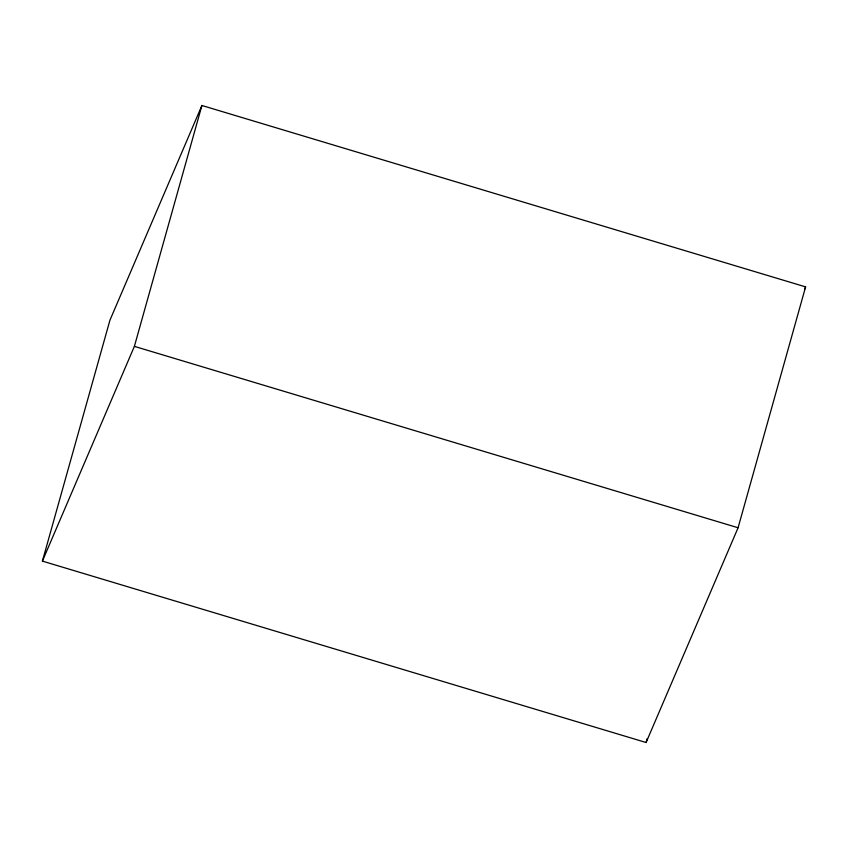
<?xml version="1.0" encoding="UTF-8"?>
<svg xmlns="http://www.w3.org/2000/svg" width="848" height="848" viewBox="0 0 848 848"><rect width="100%" height="100%" fill="white"/><g stroke="black" fill="none" stroke-linecap="round" stroke-linejoin="round"><path stroke-width="1.27" d="M42.4 561.111L109.922 320.237L201.909 105.491L805.6 286.889L738.078 527.763L646.091 742.509L42.4 561.111L134.387 346.366L201.909 105.491M646.091 742.509L647.162 738.682M804.561 289.316L805.6 286.889M134.387 346.366L738.078 527.763"/></g></svg>
